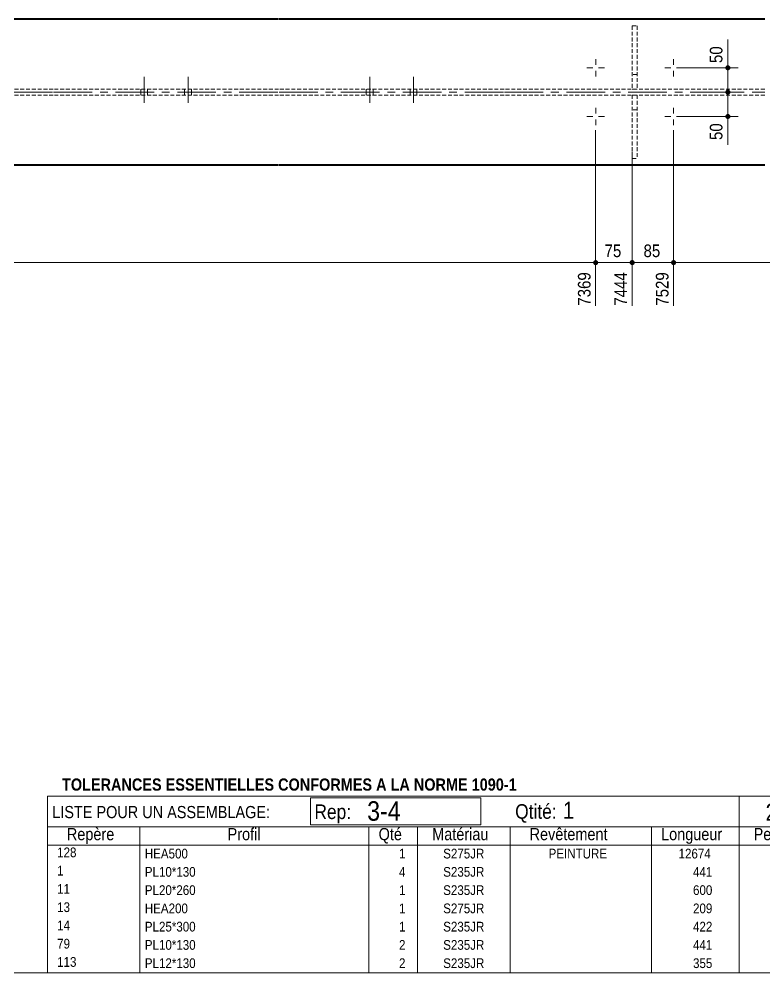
# Model space of a CAD drawing. Header units: millimetres. Extents: x 2 to 584, y 5 to 405.
# Drawn here: x 203.2 to 356.3, y 5 to 200.8 of the extents above; entities that cross this region are included whole.
import ezdxf

# ---------------------------------------------------------------- set-up
doc = ezdxf.new("R2010")
doc.units = ezdxf.units.MM
for name, pattern in [('AXES', [12.7, 7.9375, -1.5875, 1.5875, -1.5875]), ('CACHE2', [1.190625, 0.79375, -0.396875]), ('INTERROMPUX2', [9.525, 6.35, -3.175])]:
    doc.linetypes.add(name, pattern=pattern)
for name, color, linetype, lineweight in [('Autre type objet', 1, 'Continuous', 0), ('Axe', 1, 'Continuous', 0), ('Boulon', 7, 'Continuous', 0), ('Cache', 7, 'Continuous', 0), ('Cotation', 7, 'Continuous', 0), ('Feuille dessin', 5, 'Continuous', 0), ('Piece', 2, 'Continuous', 0)]:
    doc.layers.add(name, color=color, linetype=linetype, lineweight=lineweight)
doc.styles.add('ARIAL', font='ARIAL.TTF')
doc.styles.add('ARIAL_BOLD', font='ARIALBD.TTF')
doc.styles.add('ARIAL_NARROW', font='ARIAL.TTF')

# ---------------------------------------------------------------- blocks, each defined once
blk = doc.blocks.new('*A39')
at = {"layer": 'Boulon', "linetype": 'INTERROMPUX2', "lineweight": 0}
for p, q in [((237.873432, 183.674391), (237.873432, 188.974391)), ((237.873432, 183.674391), (237.873432, 188.974391)), ((237.173432, 185.249391), (237.173432, 186.449391)), ((237.173432, 185.249391), (237.173432, 186.449391)), ((238.573432, 185.249391), (238.573432, 186.449391)), ((238.573432, 185.249391), (238.573432, 186.449391))]:
    blk.add_line(p, q, dxfattribs=at)
blk = doc.blocks.new('*A40')
at = {"layer": 'Boulon', "linetype": 'INTERROMPUX2', "lineweight": 0}
for p, q in [((228.873432, 183.674391), (228.873432, 188.974391)), ((228.873432, 183.674391), (228.873432, 188.974391)), ((228.173432, 185.249391), (228.173432, 186.449391)), ((228.173432, 185.249391), (228.173432, 186.449391)), ((229.573432, 185.249391), (229.573432, 186.449391)), ((229.573432, 185.249391), (229.573432, 186.449391))]:
    blk.add_line(p, q, dxfattribs=at)
blk = doc.blocks.new('*A41')
at = {"layer": 'Boulon', "linetype": 'INTERROMPUX2', "lineweight": 0}
for p, q in [((284.167363, 183.674391), (284.167363, 188.974391)), ((284.167363, 183.674391), (284.167363, 188.974391)), ((283.467363, 185.249391), (283.467363, 186.449391)), ((283.467363, 185.249391), (283.467363, 186.449391)), ((284.867363, 185.249391), (284.867363, 186.449391)), ((284.867363, 185.249391), (284.867363, 186.449391))]:
    blk.add_line(p, q, dxfattribs=at)
blk = doc.blocks.new('*A42')
at = {"layer": 'Boulon', "linetype": 'INTERROMPUX2', "lineweight": 0}
for p, q in [((275.167363, 183.674391), (275.167363, 188.974391)), ((275.167363, 183.674391), (275.167363, 188.974391)), ((274.467363, 185.249391), (274.467363, 186.449391)), ((274.467363, 185.249391), (274.467363, 186.449391)), ((275.867363, 185.249391), (275.867363, 186.449391)), ((275.867363, 185.249391), (275.867363, 186.449391))]:
    blk.add_line(p, q, dxfattribs=at)
blk = doc.blocks.new('*A43')
at = {"layer": 'Boulon', "linetype": 'Continuous', "lineweight": 0}
for p, q in [((321.564328, 192.649391), (321.564328, 191.450591)), ((337.564328, 192.649391), (337.564328, 191.450591)), ((319.764328, 190.849391), (320.963128, 190.849391)), ((321.564328, 189.049391), (321.564328, 190.248191)), ((323.364328, 190.849391), (322.165528, 190.849391)), ((335.764328, 190.849391), (336.963128, 190.849391)), ((337.564328, 189.049391), (337.564328, 190.248191)), ((339.364328, 190.849391), (338.165528, 190.849391)), ((321.564328, 182.649391), (321.564328, 181.450591)), ((337.564328, 182.649391), (337.564328, 181.450591)), ((319.764328, 180.849391), (320.963128, 180.849391)), ((321.564328, 179.049391), (321.564328, 180.248191)), ((323.364328, 180.849391), (322.165528, 180.849391)), ((335.764328, 180.849391), (336.963128, 180.849391)), ((337.564328, 179.049391), (337.564328, 180.248191)), ((339.364328, 180.849391), (338.165528, 180.849391))]:
    blk.add_line(p, q, dxfattribs=at)
blk = doc.blocks.new('*A48')
at = {"layer": 'Axe', "color": 1, "linetype": 'AXES', "lineweight": 15}
for p, q in [((163.982535, 185.849391), (210.176466, 185.849391)), ((210.276466, 185.849391), (256.470397, 185.849391)), ((256.570397, 185.849391), (302.764328, 185.849391)), ((302.864328, 185.849391), (356.264328, 185.849391))]:
    blk.add_line(p, q, dxfattribs=at)
at = {"layer": 'Cache', "color": 7, "linetype": 'CACHE2', "lineweight": 20}
for p, q in [((210.176466, 186.449391), (163.982535, 186.449391)), ((256.470397, 186.449391), (210.276466, 186.449391)), ((302.764328, 186.449391), (256.570397, 186.449391)), ((356.264328, 186.449391), (302.864328, 186.449391)), ((210.176466, 185.249391), (163.982535, 185.249391)), ((256.470397, 185.249391), (210.276466, 185.249391)), ((302.764328, 185.249391), (256.570397, 185.249391)), ((356.264328, 185.249391), (302.864328, 185.249391))]:
    blk.add_line(p, q, dxfattribs=at)
at = {"layer": 'Piece', "color": 2, "linetype": 'Continuous', "lineweight": 40}
for p, q in [((210.176466, 200.849391), (163.982535, 200.849391)), ((256.470397, 200.849391), (210.276466, 200.849391)), ((302.764328, 200.849391), (256.570397, 200.849391)), ((356.264328, 200.849391), (302.864328, 200.849391)), ((210.176466, 170.849391), (163.982535, 170.849391)), ((256.470397, 170.849391), (210.276466, 170.849391)), ((302.764328, 170.849391), (256.570397, 170.849391)), ((356.264328, 170.849391), (302.864328, 170.849391))]:
    blk.add_line(p, q, dxfattribs=at)
blk = doc.blocks.new('*A49')
at = {"layer": 'Cache', "color": 7, "linetype": 'CACHE2', "lineweight": 20}
for p, q in [((329.064328, 199.44939), (329.064328, 186.459391)), ((329.064328, 199.44939), (330.064328, 199.44939)), ((330.064328, 199.44939), (330.064328, 186.459391)), ((330.064328, 189.459391), (329.064328, 189.459391)), ((329.064328, 186.459391), (330.064328, 186.459391))]:
    blk.add_line(p, q, dxfattribs=at)
blk = doc.blocks.new('*A50')
at = {"layer": 'Cache', "color": 7, "linetype": 'CACHE2', "lineweight": 20}
for p, q in [((329.064328, 185.23939), (329.064328, 172.249391)), ((329.064328, 185.23939), (330.064328, 185.23939)), ((330.064328, 185.23939), (330.064328, 172.249391)), ((330.064328, 182.23939), (329.064328, 182.23939)), ((329.064328, 172.249391), (330.064328, 172.249391))]:
    blk.add_line(p, q, dxfattribs=at)
blk = doc.blocks.new('*A63')
at = {"layer": 'Feuille dessin', "linetype": 'Continuous', "lineweight": 0}
blk.add_line((5, 5), (579, 5), dxfattribs=at)
blk = doc.blocks.new('*A66')
at = {"layer": 'Autre type objet', "linetype": 'Continuous', "lineweight": 0}
for p, q in [((209, 41.276986), (394, 41.276986)), ((209.000031, 41.276887), (209, 31.25)), ((351.006307, 41.276553), (351, 31.25)), ((371.000069, 41.275594), (371, 31.25)), ((393.999994, 41.276914), (394, 31.25)), ((263, 40.942397), (298, 40.942397)), ((263, 35.374117), (263, 40.942397)), ((298, 40.942397), (298, 35.374117)), ((298, 35.374117), (263, 35.374117)), ((209, 35), (394, 35)), ((228, 35), (228, 31.25)), ((275, 35), (275, 31.25)), ((285, 35), (285, 31.25)), ((304, 35), (304, 31.25)), ((333, 35), (333, 31.25)), ((209, 31.25), (394, 31.25)), ((209, 31.25), (209, 27.5)), ((228, 31.25), (228, 27.5)), ((275, 31.25), (275, 27.5)), ((285, 31.25), (285, 27.5)), ((304, 31.25), (304, 27.5)), ((333, 31.25), (333, 27.5)), ((351, 31.25), (351, 27.5)), ((371, 31.25), (371, 27.5)), ((394, 31.25), (394, 27.5)), ((209, 27.5), (209, 23.75)), ((228, 27.5), (228, 23.75)), ((275, 27.5), (275, 23.75)), ((285, 27.5), (285, 23.75)), ((304, 27.5), (304, 23.75)), ((333, 27.5), (333, 23.75)), ((351, 27.5), (351, 23.75)), ((371, 27.5), (371, 23.75)), ((394, 27.5), (394, 23.75)), ((209, 23.75), (209, 20)), ((228, 23.75), (228, 20)), ((275, 23.75), (275, 20)), ((285, 23.75), (285, 20)), ((304, 23.75), (304, 20)), ((333, 23.75), (333, 20)), ((351, 23.75), (351, 20)), ((371, 23.75), (371, 20)), ((394, 23.75), (394, 20)), ((209, 20), (209, 16.25)), ((228, 20), (228, 16.25)), ((275, 20), (275, 16.25)), ((285, 20), (285, 16.25)), ((304, 20), (304, 16.25)), ((333, 20), (333, 16.25)), ((351, 20), (351, 16.25)), ((371, 20), (371, 16.25)), ((394, 20), (394, 16.25)), ((209, 16.25), (209, 12.5)), ((228, 16.25), (228, 12.5)), ((275, 16.25), (275, 12.5)), ((285, 16.25), (285, 12.5)), ((304, 16.25), (304, 12.5)), ((333, 16.25), (333, 12.5)), ((351, 16.25), (351, 12.5)), ((371, 16.25), (371, 12.5)), ((394, 16.25), (394, 12.5)), ((209, 12.5), (209, 8.75)), ((228, 12.5), (228, 8.75)), ((275, 12.5), (275, 8.75)), ((285, 12.5), (285, 8.75)), ((304, 12.5), (304, 8.75)), ((333, 12.5), (333, 8.75)), ((351, 12.5), (351, 8.75)), ((371, 12.5), (371, 8.75)), ((394, 12.5), (394, 8.75)), ((209, 8.75), (209, 5)), ((228, 8.75), (228, 5)), ((275, 8.75), (275, 5)), ((285, 8.75), (285, 5)), ((304, 8.75), (304, 5)), ((333, 8.75), (333, 5)), ((351, 8.75), (351, 5)), ((371, 8.75), (371, 5)), ((394, 8.75), (394, 5))]:
    blk.add_line(p, q, dxfattribs=at)
at = {"layer": 'Autre type objet', "width": 0.85}
for s, height, style, p in [('TOLERANCES ESSENTIELLES CONFORMES A LA NORME 1090-1', 2.5, 'ARIAL_BOLD', (212, 42.427143)), ('LISTE POUR UN ASSEMBLAGE:', 2.5, 'ARIAL', (210, 36.778635)), ('Rep:', 3, 'ARIAL_NARROW', (263.824804, 36.591901)), ('3-4', 4, 'ARIAL', (274.65625, 36.25)), ('Qtité:', 3, 'ARIAL', (305.03794, 36.649058)), ('1', 3.5, 'ARIAL', (314.83694, 36.649058)), ('28.6', 3.5, 'ARIAL', (356.460938, 36.25)), ('2057.8', 3.5, 'ARIAL', (376.032227, 36.25)), ('Repère', 2.5, 'ARIAL', (213, 32.25)), ('Profil', 2.5, 'ARIAL', (246, 32.25)), ('Qté', 2.5, 'ARIAL', (277, 32.25)), ('Matériau', 2.5, 'ARIAL', (288, 32.25)), ('Revêtement', 2.5, 'ARIAL', (308, 32.25)), ('Longueur', 2.5, 'ARIAL', (335, 32.25)), ('Peinture', 2.5, 'ARIAL', (354, 32.25)), ('Poids', 2.5, 'ARIAL', (378, 32.25)), ('128', 2, 'ARIAL', (211, 28.75)), ('HEA500', 2, 'ARIAL', (229, 28.5)), ('1', 2, 'ARIAL', (281.186523, 28.5)), ('S275JR', 2, 'ARIAL', (290.259277, 28.5)), ('PEINTURE', 2, 'ARIAL', (311.896973, 28.5)), ('12674', 2, 'ARIAL', (338.586914, 28.5)), ('26.7', 2, 'ARIAL', (359.8125, 28.5)), ('1965.0', 2, 'ARIAL', (379.179688, 28.75)), ('1', 2, 'ARIAL', (211, 25)), ('PL10*130', 2, 'ARIAL', (229, 24.75)), ('4', 2, 'ARIAL', (281.186523, 24.75)), ('S235JR', 2, 'ARIAL', (290.259277, 24.75)), ('441', 2, 'ARIAL', (341.553711, 24.75)), ('0.1', 2, 'ARIAL', (361.295898, 24.75)), ('4.4', 2, 'ARIAL', (383.629883, 25)), ('11', 2, 'ARIAL', (211, 21.25)), ('PL20*260', 2, 'ARIAL', (229, 21)), ('1', 2, 'ARIAL', (281.186523, 21)), ('S235JR', 2, 'ARIAL', (290.259277, 21)), ('600', 2, 'ARIAL', (341.553711, 21)), ('0.3', 2, 'ARIAL', (361.295898, 21)), ('24.5', 2, 'ARIAL', (382.146484, 21.25)), ('13', 2, 'ARIAL', (211, 17.5)), ('HEA200', 2, 'ARIAL', (229, 17.25)), ('1', 2, 'ARIAL', (281.186523, 17.25)), ('S275JR', 2, 'ARIAL', (290.259277, 17.25)), ('209', 2, 'ARIAL', (341.553711, 17.25)), ('0.2', 2, 'ARIAL', (361.295898, 17.25)), ('8.8', 2, 'ARIAL', (383.629883, 17.5)), ('14', 2, 'ARIAL', (211, 13.75)), ('24.3', 2, 'ARIAL', (382.146484, 13.75)), ('PL25*300', 2, 'ARIAL', (229, 13.5)), ('1', 2, 'ARIAL', (281.186523, 13.5)), ('S235JR', 2, 'ARIAL', (290.259277, 13.5)), ('422', 2, 'ARIAL', (341.553711, 13.5)), ('0.3', 2, 'ARIAL', (361.295898, 13.5)), ('79', 2, 'ARIAL', (211, 10)), ('PL10*130', 2, 'ARIAL', (229, 9.75)), ('2', 2, 'ARIAL', (281.186523, 9.75)), ('S235JR', 2, 'ARIAL', (290.259277, 9.75)), ('0.1', 2, 'ARIAL', (361.295898, 9.75)), ('4.5', 2, 'ARIAL', (383.629883, 10)), ('441', 2, 'ARIAL', (341.553711, 9.75)), ('113', 2, 'ARIAL', (211, 6.25)), ('PL12*130', 2, 'ARIAL', (229, 6)), ('2', 2, 'ARIAL', (281.186523, 6)), ('S235JR', 2, 'ARIAL', (290.259277, 6)), ('355', 2, 'ARIAL', (341.553711, 6)), ('0.1', 2, 'ARIAL', (361.295898, 6)), ('4.3', 2, 'ARIAL', (383.629883, 6.25))]:
    blk.add_text(s, height=height, dxfattribs=dict(at, style=style)).set_placement(p)
blk = doc.blocks.new('*A114')
at = {"layer": 'Cotation'}
for points in [[(348.69, 185.33), (348.66, 185.33), (348.64, 185.34), (348.61, 185.34), (348.59, 185.34), (348.56, 185.35), (348.54, 185.36), (348.51, 185.37), (348.49, 185.38), (348.47, 185.39), (348.45, 185.4), (348.42, 185.42), (348.4, 185.43), (348.38, 185.45), (348.36, 185.46), (348.34, 185.48), (348.33, 185.5), (348.31, 185.52), (348.29, 185.54), (348.28, 185.56), (348.27, 185.58), (348.25, 185.6), (348.24, 185.63), (348.23, 185.65), (348.22, 185.67), (348.21, 185.7), (348.21, 185.72), (348.2, 185.75), (348.2, 185.77), (348.19, 185.8), (348.19, 185.82), (348.19, 185.85), (348.19, 185.87), (348.19, 185.9), (348.2, 185.93), (348.2, 185.95), (348.21, 185.98), (348.21, 186), (348.22, 186.02), (348.23, 186.05), (348.24, 186.07), (348.25, 186.09), (348.27, 186.12), (348.28, 186.14), (348.29, 186.16), (348.31, 186.18), (348.33, 186.2), (348.34, 186.22), (348.36, 186.23), (348.38, 186.25), (348.4, 186.27), (348.42, 186.28), (348.45, 186.3), (348.47, 186.31), (348.49, 186.32), (348.51, 186.33), (348.54, 186.34), (348.56, 186.35), (348.59, 186.35), (348.61, 186.36), (348.64, 186.36), (348.66, 186.37), (348.69, 186.37), (348.71, 186.37), (348.74, 186.37), (348.76, 186.37), (348.79, 186.36), (348.81, 186.36), (348.84, 186.35), (348.86, 186.35), (348.89, 186.34), (348.91, 186.33), (348.93, 186.32), (348.96, 186.31), (348.98, 186.3), (349, 186.28), (349.02, 186.27), (349.04, 186.25), (349.06, 186.23), (349.08, 186.22), (349.1, 186.2), (349.11, 186.18), (349.13, 186.16), (349.14, 186.14), (349.16, 186.12), (349.17, 186.09), (349.18, 186.07), (349.19, 186.05), (349.2, 186.02), (349.21, 186), (349.22, 185.98), (349.22, 185.95), (349.23, 185.93), (349.23, 185.9), (349.23, 185.87), (349.23, 185.85), (349.23, 185.82), (349.23, 185.8), (349.23, 185.77), (349.22, 185.75), (349.22, 185.72), (349.21, 185.7), (349.2, 185.67), (349.19, 185.65), (349.18, 185.63), (349.17, 185.6), (349.16, 185.58), (349.14, 185.56), (349.13, 185.54), (349.11, 185.52), (349.1, 185.5), (349.08, 185.48), (349.06, 185.46), (349.04, 185.45), (349.02, 185.43), (349, 185.42), (348.98, 185.4), (348.96, 185.39), (348.93, 185.38), (348.91, 185.37), (348.89, 185.36), (348.86, 185.35), (348.84, 185.34), (348.81, 185.34), (348.79, 185.34), (348.76, 185.33), (348.74, 185.33), (348.71, 185.33)], [(348.69, 180.33), (348.66, 180.33), (348.64, 180.34), (348.61, 180.34), (348.59, 180.34), (348.56, 180.35), (348.54, 180.36), (348.51, 180.37), (348.49, 180.38), (348.47, 180.39), (348.45, 180.4), (348.42, 180.42), (348.4, 180.43), (348.38, 180.45), (348.36, 180.46), (348.34, 180.48), (348.33, 180.5), (348.31, 180.52), (348.29, 180.54), (348.28, 180.56), (348.27, 180.58), (348.25, 180.6), (348.24, 180.63), (348.23, 180.65), (348.22, 180.67), (348.21, 180.7), (348.21, 180.72), (348.2, 180.75), (348.2, 180.77), (348.19, 180.8), (348.19, 180.82), (348.19, 180.85), (348.19, 180.87), (348.19, 180.9), (348.2, 180.93), (348.2, 180.95), (348.21, 180.98), (348.21, 181), (348.22, 181.02), (348.23, 181.05), (348.24, 181.07), (348.25, 181.09), (348.27, 181.12), (348.28, 181.14), (348.29, 181.16), (348.31, 181.18), (348.33, 181.2), (348.34, 181.22), (348.36, 181.23), (348.38, 181.25), (348.4, 181.27), (348.42, 181.28), (348.45, 181.3), (348.47, 181.31), (348.49, 181.32), (348.51, 181.33), (348.54, 181.34), (348.56, 181.35), (348.59, 181.35), (348.61, 181.36), (348.64, 181.36), (348.66, 181.37), (348.69, 181.37), (348.71, 181.37), (348.74, 181.37), (348.76, 181.37), (348.79, 181.36), (348.81, 181.36), (348.84, 181.35), (348.86, 181.35), (348.89, 181.34), (348.91, 181.33), (348.93, 181.32), (348.96, 181.31), (348.98, 181.3), (349, 181.28), (349.02, 181.27), (349.04, 181.25), (349.06, 181.23), (349.08, 181.22), (349.1, 181.2), (349.11, 181.18), (349.13, 181.16), (349.14, 181.14), (349.16, 181.12), (349.17, 181.09), (349.18, 181.07), (349.19, 181.05), (349.2, 181.02), (349.21, 181), (349.22, 180.98), (349.22, 180.95), (349.23, 180.93), (349.23, 180.9), (349.23, 180.87), (349.23, 180.85), (349.23, 180.82), (349.23, 180.8), (349.23, 180.77), (349.22, 180.75), (349.22, 180.72), (349.21, 180.7), (349.2, 180.67), (349.19, 180.65), (349.18, 180.63), (349.17, 180.6), (349.16, 180.58), (349.14, 180.56), (349.13, 180.54), (349.11, 180.52), (349.1, 180.5), (349.08, 180.48), (349.06, 180.46), (349.04, 180.45), (349.02, 180.43), (349, 180.42), (348.98, 180.4), (348.96, 180.39), (348.93, 180.38), (348.91, 180.37), (348.89, 180.36), (348.86, 180.35), (348.84, 180.34), (348.81, 180.34), (348.79, 180.34), (348.76, 180.33), (348.74, 180.33), (348.71, 180.33)]]:
    blk.add_hatch(color=256, dxfattribs=at).paths.add_polyline_path(points, flags=17)
at = {"layer": 'Cotation', "linetype": 'Continuous', "lineweight": 0}
for p, q in [((348.71, 186.89), (348.71, 184.81)), ((348.71, 185.85), (348.71, 186.89)), ((341.1, 185.85), (350.79, 185.85)), ((347.67, 185.85), (349.75, 185.85)), ((348.71, 180.85), (348.71, 185.85)), ((338.56, 180.85), (350.79, 180.85)), ((347.67, 180.85), (349.75, 180.85)), ((348.71, 181.89), (348.71, 179.81)), ((348.71, 180.85), (348.71, 175.04)), ((348.71, 180.85), (348.71, 175.04))]:
    blk.add_line(p, q, dxfattribs=at)
at = {"layer": 'Cotation'}
for p in [(348.71, 185.85), (348.71, 180.85)]:
    blk.add_point(p, dxfattribs=at)
at = {"layer": 'Cotation', "style": 'ARIAL', "width": 0.85}
blk.add_text('50', height=2.6, rotation=90.0002, dxfattribs=at).set_placement((347.59, 176.02))
blk = doc.blocks.new('*A115')
at = {"layer": 'Cotation'}
for points in [[(348.69, 190.33), (348.66, 190.33), (348.64, 190.34), (348.61, 190.34), (348.59, 190.34), (348.56, 190.35), (348.54, 190.36), (348.51, 190.37), (348.49, 190.38), (348.47, 190.39), (348.45, 190.4), (348.42, 190.42), (348.4, 190.43), (348.38, 190.45), (348.36, 190.46), (348.34, 190.48), (348.33, 190.5), (348.31, 190.52), (348.29, 190.54), (348.28, 190.56), (348.27, 190.58), (348.25, 190.6), (348.24, 190.63), (348.23, 190.65), (348.22, 190.67), (348.21, 190.7), (348.21, 190.72), (348.2, 190.75), (348.2, 190.77), (348.19, 190.8), (348.19, 190.82), (348.19, 190.85), (348.19, 190.87), (348.19, 190.9), (348.2, 190.93), (348.2, 190.95), (348.21, 190.98), (348.21, 191), (348.22, 191.02), (348.23, 191.05), (348.24, 191.07), (348.25, 191.09), (348.27, 191.12), (348.28, 191.14), (348.29, 191.16), (348.31, 191.18), (348.33, 191.2), (348.34, 191.22), (348.36, 191.23), (348.38, 191.25), (348.4, 191.27), (348.42, 191.28), (348.45, 191.3), (348.47, 191.31), (348.49, 191.32), (348.51, 191.33), (348.54, 191.34), (348.56, 191.35), (348.59, 191.35), (348.61, 191.36), (348.64, 191.36), (348.66, 191.37), (348.69, 191.37), (348.71, 191.37), (348.74, 191.37), (348.76, 191.37), (348.79, 191.36), (348.81, 191.36), (348.84, 191.35), (348.86, 191.35), (348.89, 191.34), (348.91, 191.33), (348.93, 191.32), (348.96, 191.31), (348.98, 191.3), (349, 191.28), (349.02, 191.27), (349.04, 191.25), (349.06, 191.23), (349.08, 191.22), (349.1, 191.2), (349.11, 191.18), (349.13, 191.16), (349.14, 191.14), (349.16, 191.12), (349.17, 191.09), (349.18, 191.07), (349.19, 191.05), (349.2, 191.02), (349.21, 191), (349.22, 190.98), (349.22, 190.95), (349.23, 190.93), (349.23, 190.9), (349.23, 190.87), (349.23, 190.85), (349.23, 190.82), (349.23, 190.8), (349.23, 190.77), (349.22, 190.75), (349.22, 190.72), (349.21, 190.7), (349.2, 190.67), (349.19, 190.65), (349.18, 190.63), (349.17, 190.6), (349.16, 190.58), (349.14, 190.56), (349.13, 190.54), (349.11, 190.52), (349.1, 190.5), (349.08, 190.48), (349.06, 190.46), (349.04, 190.45), (349.02, 190.43), (349, 190.42), (348.98, 190.4), (348.96, 190.39), (348.93, 190.38), (348.91, 190.37), (348.89, 190.36), (348.86, 190.35), (348.84, 190.34), (348.81, 190.34), (348.79, 190.34), (348.76, 190.33), (348.74, 190.33), (348.71, 190.33)], [(348.69, 185.33), (348.66, 185.33), (348.64, 185.34), (348.61, 185.34), (348.59, 185.34), (348.56, 185.35), (348.54, 185.36), (348.51, 185.37), (348.49, 185.38), (348.47, 185.39), (348.45, 185.4), (348.42, 185.42), (348.4, 185.43), (348.38, 185.45), (348.36, 185.46), (348.34, 185.48), (348.33, 185.5), (348.31, 185.52), (348.29, 185.54), (348.28, 185.56), (348.27, 185.58), (348.25, 185.6), (348.24, 185.63), (348.23, 185.65), (348.22, 185.67), (348.21, 185.7), (348.21, 185.72), (348.2, 185.75), (348.2, 185.77), (348.19, 185.8), (348.19, 185.82), (348.19, 185.85), (348.19, 185.87), (348.19, 185.9), (348.2, 185.93), (348.2, 185.95), (348.21, 185.98), (348.21, 186), (348.22, 186.02), (348.23, 186.05), (348.24, 186.07), (348.25, 186.09), (348.27, 186.12), (348.28, 186.14), (348.29, 186.16), (348.31, 186.18), (348.33, 186.2), (348.34, 186.22), (348.36, 186.23), (348.38, 186.25), (348.4, 186.27), (348.42, 186.28), (348.45, 186.3), (348.47, 186.31), (348.49, 186.32), (348.51, 186.33), (348.54, 186.34), (348.56, 186.35), (348.59, 186.35), (348.61, 186.36), (348.64, 186.36), (348.66, 186.37), (348.69, 186.37), (348.71, 186.37), (348.74, 186.37), (348.76, 186.37), (348.79, 186.36), (348.81, 186.36), (348.84, 186.35), (348.86, 186.35), (348.89, 186.34), (348.91, 186.33), (348.93, 186.32), (348.96, 186.31), (348.98, 186.3), (349, 186.28), (349.02, 186.27), (349.04, 186.25), (349.06, 186.23), (349.08, 186.22), (349.1, 186.2), (349.11, 186.18), (349.13, 186.16), (349.14, 186.14), (349.16, 186.12), (349.17, 186.09), (349.18, 186.07), (349.19, 186.05), (349.2, 186.02), (349.21, 186), (349.22, 185.98), (349.22, 185.95), (349.23, 185.93), (349.23, 185.9), (349.23, 185.87), (349.23, 185.85), (349.23, 185.82), (349.23, 185.8), (349.23, 185.77), (349.22, 185.75), (349.22, 185.72), (349.21, 185.7), (349.2, 185.67), (349.19, 185.65), (349.18, 185.63), (349.17, 185.6), (349.16, 185.58), (349.14, 185.56), (349.13, 185.54), (349.11, 185.52), (349.1, 185.5), (349.08, 185.48), (349.06, 185.46), (349.04, 185.45), (349.02, 185.43), (349, 185.42), (348.98, 185.4), (348.96, 185.39), (348.93, 185.38), (348.91, 185.37), (348.89, 185.36), (348.86, 185.35), (348.84, 185.34), (348.81, 185.34), (348.79, 185.34), (348.76, 185.33), (348.74, 185.33), (348.71, 185.33)]]:
    blk.add_hatch(color=256, dxfattribs=at).paths.add_polyline_path(points, flags=17)
at = {"layer": 'Cotation', "linetype": 'Continuous', "lineweight": 0}
for p, q in [((348.71, 190.85), (348.71, 196.66)), ((348.71, 190.85), (348.71, 196.66)), ((338.56, 190.85), (350.79, 190.85)), ((347.67, 190.85), (349.75, 190.85)), ((348.71, 191.89), (348.71, 189.81)), ((348.71, 185.85), (348.71, 190.85)), ((348.71, 186.89), (348.71, 184.81)), ((341.1, 185.85), (350.79, 185.85)), ((347.67, 185.85), (349.75, 185.85)), ((348.71, 185.85), (348.71, 184.81))]:
    blk.add_line(p, q, dxfattribs=at)
at = {"layer": 'Cotation'}
for p in [(348.71, 190.85), (348.71, 185.85)]:
    blk.add_point(p, dxfattribs=at)
at = {"layer": 'Cotation', "style": 'ARIAL', "width": 0.85}
blk.add_text('50', height=2.6, rotation=90.0002, dxfattribs=at).set_placement((347.59, 191.82))
blk = doc.blocks.new('*A118')
at = {"layer": 'Cotation'}
for points in [[(63.69, 150.33), (63.66, 150.33), (63.64, 150.34), (63.61, 150.34), (63.59, 150.34), (63.56, 150.35), (63.54, 150.36), (63.51, 150.37), (63.49, 150.38), (63.47, 150.39), (63.45, 150.4), (63.42, 150.42), (63.4, 150.43), (63.38, 150.45), (63.36, 150.46), (63.34, 150.48), (63.33, 150.5), (63.31, 150.52), (63.29, 150.54), (63.28, 150.56), (63.27, 150.58), (63.25, 150.6), (63.24, 150.63), (63.23, 150.65), (63.22, 150.67), (63.21, 150.7), (63.21, 150.72), (63.2, 150.75), (63.2, 150.77), (63.19, 150.8), (63.19, 150.82), (63.19, 150.85), (63.19, 150.87), (63.19, 150.9), (63.2, 150.93), (63.2, 150.95), (63.21, 150.98), (63.21, 151), (63.22, 151.02), (63.23, 151.05), (63.24, 151.07), (63.25, 151.09), (63.27, 151.12), (63.28, 151.14), (63.29, 151.16), (63.31, 151.18), (63.33, 151.2), (63.34, 151.22), (63.36, 151.23), (63.38, 151.25), (63.4, 151.27), (63.42, 151.28), (63.45, 151.3), (63.47, 151.31), (63.49, 151.32), (63.51, 151.33), (63.54, 151.34), (63.56, 151.35), (63.59, 151.35), (63.61, 151.36), (63.64, 151.36), (63.66, 151.37), (63.69, 151.37), (63.71, 151.37), (63.74, 151.37), (63.76, 151.37), (63.79, 151.36), (63.81, 151.36), (63.84, 151.35), (63.86, 151.35), (63.89, 151.34), (63.91, 151.33), (63.93, 151.32), (63.96, 151.31), (63.98, 151.3), (64, 151.28), (64.02, 151.27), (64.04, 151.25), (64.06, 151.23), (64.08, 151.22), (64.1, 151.2), (64.11, 151.18), (64.13, 151.16), (64.14, 151.14), (64.16, 151.12), (64.17, 151.09), (64.18, 151.07), (64.19, 151.05), (64.2, 151.02), (64.21, 151), (64.22, 150.98), (64.22, 150.95), (64.23, 150.93), (64.23, 150.9), (64.23, 150.87), (64.23, 150.85), (64.23, 150.82), (64.23, 150.8), (64.23, 150.77), (64.22, 150.75), (64.22, 150.72), (64.21, 150.7), (64.2, 150.67), (64.19, 150.65), (64.18, 150.63), (64.17, 150.6), (64.16, 150.58), (64.14, 150.56), (64.13, 150.54), (64.11, 150.52), (64.1, 150.5), (64.08, 150.48), (64.06, 150.46), (64.04, 150.45), (64.02, 150.43), (64, 150.42), (63.98, 150.4), (63.96, 150.39), (63.93, 150.38), (63.91, 150.37), (63.89, 150.36), (63.86, 150.35), (63.84, 150.34), (63.81, 150.34), (63.79, 150.34), (63.76, 150.33), (63.74, 150.33), (63.71, 150.33)], [(321.54, 150.33), (321.51, 150.33), (321.49, 150.34), (321.46, 150.34), (321.44, 150.34), (321.41, 150.35), (321.39, 150.36), (321.37, 150.37), (321.34, 150.38), (321.32, 150.39), (321.3, 150.4), (321.28, 150.42), (321.25, 150.43), (321.23, 150.45), (321.22, 150.46), (321.2, 150.48), (321.18, 150.5), (321.16, 150.52), (321.15, 150.54), (321.13, 150.56), (321.12, 150.58), (321.11, 150.6), (321.09, 150.63), (321.08, 150.65), (321.07, 150.67), (321.07, 150.7), (321.06, 150.72), (321.05, 150.75), (321.05, 150.77), (321.05, 150.8), (321.04, 150.82), (321.04, 150.85), (321.04, 150.87), (321.05, 150.9), (321.05, 150.93), (321.05, 150.95), (321.06, 150.98), (321.07, 151), (321.07, 151.02), (321.08, 151.05), (321.09, 151.07), (321.11, 151.09), (321.12, 151.12), (321.13, 151.14), (321.15, 151.16), (321.16, 151.18), (321.18, 151.2), (321.2, 151.22), (321.22, 151.23), (321.23, 151.25), (321.25, 151.27), (321.28, 151.28), (321.3, 151.3), (321.32, 151.31), (321.34, 151.32), (321.37, 151.33), (321.39, 151.34), (321.41, 151.35), (321.44, 151.35), (321.46, 151.36), (321.49, 151.36), (321.51, 151.37), (321.54, 151.37), (321.56, 151.37), (321.59, 151.37), (321.62, 151.37), (321.64, 151.36), (321.67, 151.36), (321.69, 151.35), (321.72, 151.35), (321.74, 151.34), (321.76, 151.33), (321.79, 151.32), (321.81, 151.31), (321.83, 151.3), (321.85, 151.28), (321.87, 151.27), (321.89, 151.25), (321.91, 151.23), (321.93, 151.22), (321.95, 151.2), (321.97, 151.18), (321.98, 151.16), (322, 151.14), (322.01, 151.12), (322.02, 151.09), (322.03, 151.07), (322.04, 151.05), (322.05, 151.02), (322.06, 151), (322.07, 150.98), (322.07, 150.95), (322.08, 150.93), (322.08, 150.9), (322.08, 150.87), (322.08, 150.85), (322.08, 150.82), (322.08, 150.8), (322.08, 150.77), (322.07, 150.75), (322.07, 150.72), (322.06, 150.7), (322.05, 150.67), (322.04, 150.65), (322.03, 150.63), (322.02, 150.6), (322.01, 150.58), (322, 150.56), (321.98, 150.54), (321.97, 150.52), (321.95, 150.5), (321.93, 150.48), (321.91, 150.46), (321.89, 150.45), (321.87, 150.43), (321.85, 150.42), (321.83, 150.4), (321.81, 150.39), (321.79, 150.38), (321.76, 150.37), (321.74, 150.36), (321.72, 150.35), (321.69, 150.34), (321.67, 150.34), (321.64, 150.34), (321.62, 150.33), (321.59, 150.33), (321.56, 150.33)]]:
    blk.add_hatch(color=256, dxfattribs=at).paths.add_polyline_path(points, flags=17)
at = {"layer": 'Cotation', "linetype": 'Continuous', "lineweight": 0}
for p, q in [((321.56, 178.05), (321.56, 142)), ((63.71, 169.85), (63.71, 147.78)), ((64.75, 150.85), (62.67, 150.85)), ((63.71, 150.85), (62.67, 150.85)), ((63.71, 151.89), (63.71, 149.81)), ((63.71, 150.85), (321.56, 150.85)), ((322.6, 150.85), (320.52, 150.85)), ((321.56, 151.89), (321.56, 149.81)), ((321.56, 150.85), (322.6, 150.85))]:
    blk.add_line(p, q, dxfattribs=at)
at = {"layer": 'Cotation'}
for p in [(63.71, 150.85), (321.56, 150.85)]:
    blk.add_point(p, dxfattribs=at)
at = {"layer": 'Cotation', "style": 'ARIAL', "width": 0.85}
blk.add_text('7369', height=2.6, dxfattribs=at).set_placement((188.78, 151.97))
for s, p in [('0', (62.67, 147.78)), ('7369', (320.52, 142))]:
    blk.add_text(s, height=2.6, rotation=90.0002, dxfattribs=at).set_placement(p)
blk = doc.blocks.new('*A119')
at = {"layer": 'Cotation'}
for points in [[(321.54, 150.33), (321.51, 150.33), (321.49, 150.34), (321.46, 150.34), (321.44, 150.34), (321.41, 150.35), (321.39, 150.36), (321.37, 150.37), (321.34, 150.38), (321.32, 150.39), (321.3, 150.4), (321.28, 150.42), (321.25, 150.43), (321.23, 150.45), (321.22, 150.46), (321.2, 150.48), (321.18, 150.5), (321.16, 150.52), (321.15, 150.54), (321.13, 150.56), (321.12, 150.58), (321.11, 150.6), (321.09, 150.63), (321.08, 150.65), (321.07, 150.67), (321.07, 150.7), (321.06, 150.72), (321.05, 150.75), (321.05, 150.77), (321.05, 150.8), (321.04, 150.82), (321.04, 150.85), (321.04, 150.87), (321.05, 150.9), (321.05, 150.93), (321.05, 150.95), (321.06, 150.98), (321.07, 151), (321.07, 151.02), (321.08, 151.05), (321.09, 151.07), (321.11, 151.09), (321.12, 151.12), (321.13, 151.14), (321.15, 151.16), (321.16, 151.18), (321.18, 151.2), (321.2, 151.22), (321.22, 151.23), (321.23, 151.25), (321.25, 151.27), (321.28, 151.28), (321.3, 151.3), (321.32, 151.31), (321.34, 151.32), (321.37, 151.33), (321.39, 151.34), (321.41, 151.35), (321.44, 151.35), (321.46, 151.36), (321.49, 151.36), (321.51, 151.37), (321.54, 151.37), (321.56, 151.37), (321.59, 151.37), (321.62, 151.37), (321.64, 151.36), (321.67, 151.36), (321.69, 151.35), (321.72, 151.35), (321.74, 151.34), (321.76, 151.33), (321.79, 151.32), (321.81, 151.31), (321.83, 151.3), (321.85, 151.28), (321.87, 151.27), (321.89, 151.25), (321.91, 151.23), (321.93, 151.22), (321.95, 151.2), (321.97, 151.18), (321.98, 151.16), (322, 151.14), (322.01, 151.12), (322.02, 151.09), (322.03, 151.07), (322.04, 151.05), (322.05, 151.02), (322.06, 151), (322.07, 150.98), (322.07, 150.95), (322.08, 150.93), (322.08, 150.9), (322.08, 150.87), (322.08, 150.85), (322.08, 150.82), (322.08, 150.8), (322.08, 150.77), (322.07, 150.75), (322.07, 150.72), (322.06, 150.7), (322.05, 150.67), (322.04, 150.65), (322.03, 150.63), (322.02, 150.6), (322.01, 150.58), (322, 150.56), (321.98, 150.54), (321.97, 150.52), (321.95, 150.5), (321.93, 150.48), (321.91, 150.46), (321.89, 150.45), (321.87, 150.43), (321.85, 150.42), (321.83, 150.4), (321.81, 150.39), (321.79, 150.38), (321.76, 150.37), (321.74, 150.36), (321.72, 150.35), (321.69, 150.34), (321.67, 150.34), (321.64, 150.34), (321.62, 150.33), (321.59, 150.33), (321.56, 150.33)], [(329.04, 150.33), (329.01, 150.33), (328.99, 150.34), (328.96, 150.34), (328.94, 150.34), (328.91, 150.35), (328.89, 150.36), (328.87, 150.37), (328.84, 150.38), (328.82, 150.39), (328.8, 150.4), (328.78, 150.42), (328.75, 150.43), (328.73, 150.45), (328.72, 150.46), (328.7, 150.48), (328.68, 150.5), (328.66, 150.52), (328.65, 150.54), (328.63, 150.56), (328.62, 150.58), (328.61, 150.6), (328.59, 150.63), (328.58, 150.65), (328.57, 150.67), (328.57, 150.7), (328.56, 150.72), (328.55, 150.75), (328.55, 150.77), (328.55, 150.8), (328.54, 150.82), (328.54, 150.85), (328.54, 150.87), (328.55, 150.9), (328.55, 150.93), (328.55, 150.95), (328.56, 150.98), (328.57, 151), (328.57, 151.02), (328.58, 151.05), (328.59, 151.07), (328.61, 151.09), (328.62, 151.12), (328.63, 151.14), (328.65, 151.16), (328.66, 151.18), (328.68, 151.2), (328.7, 151.22), (328.72, 151.23), (328.73, 151.25), (328.75, 151.27), (328.78, 151.28), (328.8, 151.3), (328.82, 151.31), (328.84, 151.32), (328.87, 151.33), (328.89, 151.34), (328.91, 151.35), (328.94, 151.35), (328.96, 151.36), (328.99, 151.36), (329.01, 151.37), (329.04, 151.37), (329.06, 151.37), (329.09, 151.37), (329.12, 151.37), (329.14, 151.36), (329.17, 151.36), (329.19, 151.35), (329.22, 151.35), (329.24, 151.34), (329.26, 151.33), (329.29, 151.32), (329.31, 151.31), (329.33, 151.3), (329.35, 151.28), (329.37, 151.27), (329.39, 151.25), (329.41, 151.23), (329.43, 151.22), (329.45, 151.2), (329.47, 151.18), (329.48, 151.16), (329.5, 151.14), (329.51, 151.12), (329.52, 151.09), (329.53, 151.07), (329.54, 151.05), (329.55, 151.02), (329.56, 151), (329.57, 150.98), (329.57, 150.95), (329.58, 150.93), (329.58, 150.9), (329.58, 150.87), (329.58, 150.85), (329.58, 150.82), (329.58, 150.8), (329.58, 150.77), (329.57, 150.75), (329.57, 150.72), (329.56, 150.7), (329.55, 150.67), (329.54, 150.65), (329.53, 150.63), (329.52, 150.6), (329.51, 150.58), (329.5, 150.56), (329.48, 150.54), (329.47, 150.52), (329.45, 150.5), (329.43, 150.48), (329.41, 150.46), (329.39, 150.45), (329.37, 150.43), (329.35, 150.42), (329.33, 150.4), (329.31, 150.39), (329.29, 150.38), (329.26, 150.37), (329.24, 150.36), (329.22, 150.35), (329.19, 150.34), (329.17, 150.34), (329.14, 150.34), (329.12, 150.33), (329.09, 150.33), (329.06, 150.33)]]:
    blk.add_hatch(color=256, dxfattribs=at).paths.add_polyline_path(points, flags=17)
at = {"layer": 'Cotation', "linetype": 'Continuous', "lineweight": 0}
for p, q in [((321.56, 178.05), (321.56, 142)), ((329.06, 173.58), (329.06, 142)), ((322.6, 150.85), (320.52, 150.85)), ((321.56, 150.85), (320.52, 150.85)), ((321.56, 151.89), (321.56, 149.81)), ((321.56, 150.85), (329.06, 150.85)), ((330.1, 150.85), (328.02, 150.85)), ((329.06, 151.89), (329.06, 149.81)), ((329.06, 150.85), (330.1, 150.85))]:
    blk.add_line(p, q, dxfattribs=at)
at = {"layer": 'Cotation'}
for p in [(321.56, 150.85), (329.06, 150.85)]:
    blk.add_point(p, dxfattribs=at)
at = {"layer": 'Cotation', "style": 'ARIAL', "width": 0.85}
blk.add_text('75', height=2.6, dxfattribs=at).set_placement((323.39, 151.97))
blk.add_text('7444', height=2.6, rotation=90.0002, dxfattribs=at).set_placement((328.02, 142))
blk = doc.blocks.new('*A120')
at = {"layer": 'Cotation'}
for points in [[(329.04, 150.33), (329.01, 150.33), (328.99, 150.34), (328.96, 150.34), (328.94, 150.34), (328.91, 150.35), (328.89, 150.36), (328.87, 150.37), (328.84, 150.38), (328.82, 150.39), (328.8, 150.4), (328.78, 150.42), (328.75, 150.43), (328.73, 150.45), (328.72, 150.46), (328.7, 150.48), (328.68, 150.5), (328.66, 150.52), (328.65, 150.54), (328.63, 150.56), (328.62, 150.58), (328.61, 150.6), (328.59, 150.63), (328.58, 150.65), (328.57, 150.67), (328.57, 150.7), (328.56, 150.72), (328.55, 150.75), (328.55, 150.77), (328.55, 150.8), (328.54, 150.82), (328.54, 150.85), (328.54, 150.87), (328.55, 150.9), (328.55, 150.93), (328.55, 150.95), (328.56, 150.98), (328.57, 151), (328.57, 151.02), (328.58, 151.05), (328.59, 151.07), (328.61, 151.09), (328.62, 151.12), (328.63, 151.14), (328.65, 151.16), (328.66, 151.18), (328.68, 151.2), (328.7, 151.22), (328.72, 151.23), (328.73, 151.25), (328.75, 151.27), (328.78, 151.28), (328.8, 151.3), (328.82, 151.31), (328.84, 151.32), (328.87, 151.33), (328.89, 151.34), (328.91, 151.35), (328.94, 151.35), (328.96, 151.36), (328.99, 151.36), (329.01, 151.37), (329.04, 151.37), (329.06, 151.37), (329.09, 151.37), (329.12, 151.37), (329.14, 151.36), (329.17, 151.36), (329.19, 151.35), (329.22, 151.35), (329.24, 151.34), (329.26, 151.33), (329.29, 151.32), (329.31, 151.31), (329.33, 151.3), (329.35, 151.28), (329.37, 151.27), (329.39, 151.25), (329.41, 151.23), (329.43, 151.22), (329.45, 151.2), (329.47, 151.18), (329.48, 151.16), (329.5, 151.14), (329.51, 151.12), (329.52, 151.09), (329.53, 151.07), (329.54, 151.05), (329.55, 151.02), (329.56, 151), (329.57, 150.98), (329.57, 150.95), (329.58, 150.93), (329.58, 150.9), (329.58, 150.87), (329.58, 150.85), (329.58, 150.82), (329.58, 150.8), (329.58, 150.77), (329.57, 150.75), (329.57, 150.72), (329.56, 150.7), (329.55, 150.67), (329.54, 150.65), (329.53, 150.63), (329.52, 150.6), (329.51, 150.58), (329.5, 150.56), (329.48, 150.54), (329.47, 150.52), (329.45, 150.5), (329.43, 150.48), (329.41, 150.46), (329.39, 150.45), (329.37, 150.43), (329.35, 150.42), (329.33, 150.4), (329.31, 150.39), (329.29, 150.38), (329.26, 150.37), (329.24, 150.36), (329.22, 150.35), (329.19, 150.34), (329.17, 150.34), (329.14, 150.34), (329.12, 150.33), (329.09, 150.33), (329.06, 150.33)], [(337.54, 150.33), (337.51, 150.33), (337.49, 150.34), (337.46, 150.34), (337.44, 150.34), (337.41, 150.35), (337.39, 150.36), (337.37, 150.37), (337.34, 150.38), (337.32, 150.39), (337.3, 150.4), (337.28, 150.42), (337.25, 150.43), (337.23, 150.45), (337.22, 150.46), (337.2, 150.48), (337.18, 150.5), (337.16, 150.52), (337.15, 150.54), (337.13, 150.56), (337.12, 150.58), (337.11, 150.6), (337.09, 150.63), (337.08, 150.65), (337.07, 150.67), (337.07, 150.7), (337.06, 150.72), (337.05, 150.75), (337.05, 150.77), (337.05, 150.8), (337.04, 150.82), (337.04, 150.85), (337.04, 150.87), (337.05, 150.9), (337.05, 150.93), (337.05, 150.95), (337.06, 150.98), (337.07, 151), (337.07, 151.02), (337.08, 151.05), (337.09, 151.07), (337.11, 151.09), (337.12, 151.12), (337.13, 151.14), (337.15, 151.16), (337.16, 151.18), (337.18, 151.2), (337.2, 151.22), (337.22, 151.23), (337.23, 151.25), (337.25, 151.27), (337.28, 151.28), (337.3, 151.3), (337.32, 151.31), (337.34, 151.32), (337.37, 151.33), (337.39, 151.34), (337.41, 151.35), (337.44, 151.35), (337.46, 151.36), (337.49, 151.36), (337.51, 151.37), (337.54, 151.37), (337.56, 151.37), (337.59, 151.37), (337.62, 151.37), (337.64, 151.36), (337.67, 151.36), (337.69, 151.35), (337.72, 151.35), (337.74, 151.34), (337.76, 151.33), (337.79, 151.32), (337.81, 151.31), (337.83, 151.3), (337.85, 151.28), (337.87, 151.27), (337.89, 151.25), (337.91, 151.23), (337.93, 151.22), (337.95, 151.2), (337.97, 151.18), (337.98, 151.16), (338, 151.14), (338.01, 151.12), (338.02, 151.09), (338.03, 151.07), (338.04, 151.05), (338.05, 151.02), (338.06, 151), (338.07, 150.98), (338.07, 150.95), (338.08, 150.93), (338.08, 150.9), (338.08, 150.87), (338.08, 150.85), (338.08, 150.82), (338.08, 150.8), (338.08, 150.77), (338.07, 150.75), (338.07, 150.72), (338.06, 150.7), (338.05, 150.67), (338.04, 150.65), (338.03, 150.63), (338.02, 150.6), (338.01, 150.58), (338, 150.56), (337.98, 150.54), (337.97, 150.52), (337.95, 150.5), (337.93, 150.48), (337.91, 150.46), (337.89, 150.45), (337.87, 150.43), (337.85, 150.42), (337.83, 150.4), (337.81, 150.39), (337.79, 150.38), (337.76, 150.37), (337.74, 150.36), (337.72, 150.35), (337.69, 150.34), (337.67, 150.34), (337.64, 150.34), (337.62, 150.33), (337.59, 150.33), (337.56, 150.33)]]:
    blk.add_hatch(color=256, dxfattribs=at).paths.add_polyline_path(points, flags=17)
at = {"layer": 'Cotation', "linetype": 'Continuous', "lineweight": 0}
for p, q in [((337.56, 178.05), (337.56, 142)), ((329.06, 173.58), (329.06, 142)), ((330.1, 150.85), (328.02, 150.85)), ((329.06, 150.85), (328.02, 150.85)), ((329.06, 151.89), (329.06, 149.81)), ((329.06, 150.85), (337.56, 150.85)), ((338.6, 150.85), (336.52, 150.85)), ((337.56, 151.89), (337.56, 149.81)), ((337.56, 150.85), (338.6, 150.85))]:
    blk.add_line(p, q, dxfattribs=at)
at = {"layer": 'Cotation'}
for p in [(329.06, 150.85), (337.56, 150.85)]:
    blk.add_point(p, dxfattribs=at)
at = {"layer": 'Cotation', "style": 'ARIAL', "width": 0.85}
blk.add_text('85', height=2.6, dxfattribs=at).set_placement((331.39, 151.97))
blk.add_text('7529', height=2.6, rotation=90.0002, dxfattribs=at).set_placement((336.52, 142))
blk = doc.blocks.new('*A121')
at = {"layer": 'Cotation'}
for points in [[(337.54, 150.33), (337.51, 150.33), (337.49, 150.34), (337.46, 150.34), (337.44, 150.34), (337.41, 150.35), (337.39, 150.36), (337.37, 150.37), (337.34, 150.38), (337.32, 150.39), (337.3, 150.4), (337.28, 150.42), (337.25, 150.43), (337.23, 150.45), (337.22, 150.46), (337.2, 150.48), (337.18, 150.5), (337.16, 150.52), (337.15, 150.54), (337.13, 150.56), (337.12, 150.58), (337.11, 150.6), (337.09, 150.63), (337.08, 150.65), (337.07, 150.67), (337.07, 150.7), (337.06, 150.72), (337.05, 150.75), (337.05, 150.77), (337.05, 150.8), (337.04, 150.82), (337.04, 150.85), (337.04, 150.87), (337.05, 150.9), (337.05, 150.93), (337.05, 150.95), (337.06, 150.98), (337.07, 151), (337.07, 151.02), (337.08, 151.05), (337.09, 151.07), (337.11, 151.09), (337.12, 151.12), (337.13, 151.14), (337.15, 151.16), (337.16, 151.18), (337.18, 151.2), (337.2, 151.22), (337.22, 151.23), (337.23, 151.25), (337.25, 151.27), (337.28, 151.28), (337.3, 151.3), (337.32, 151.31), (337.34, 151.32), (337.37, 151.33), (337.39, 151.34), (337.41, 151.35), (337.44, 151.35), (337.46, 151.36), (337.49, 151.36), (337.51, 151.37), (337.54, 151.37), (337.56, 151.37), (337.59, 151.37), (337.62, 151.37), (337.64, 151.36), (337.67, 151.36), (337.69, 151.35), (337.72, 151.35), (337.74, 151.34), (337.76, 151.33), (337.79, 151.32), (337.81, 151.31), (337.83, 151.3), (337.85, 151.28), (337.87, 151.27), (337.89, 151.25), (337.91, 151.23), (337.93, 151.22), (337.95, 151.2), (337.97, 151.18), (337.98, 151.16), (338, 151.14), (338.01, 151.12), (338.02, 151.09), (338.03, 151.07), (338.04, 151.05), (338.05, 151.02), (338.06, 151), (338.07, 150.98), (338.07, 150.95), (338.08, 150.93), (338.08, 150.9), (338.08, 150.87), (338.08, 150.85), (338.08, 150.82), (338.08, 150.8), (338.08, 150.77), (338.07, 150.75), (338.07, 150.72), (338.06, 150.7), (338.05, 150.67), (338.04, 150.65), (338.03, 150.63), (338.02, 150.6), (338.01, 150.58), (338, 150.56), (337.98, 150.54), (337.97, 150.52), (337.95, 150.5), (337.93, 150.48), (337.91, 150.46), (337.89, 150.45), (337.87, 150.43), (337.85, 150.42), (337.83, 150.4), (337.81, 150.39), (337.79, 150.38), (337.76, 150.37), (337.74, 150.36), (337.72, 150.35), (337.69, 150.34), (337.67, 150.34), (337.64, 150.34), (337.62, 150.33), (337.59, 150.33), (337.56, 150.33)], [(502.43, 150.33), (502.4, 150.33), (502.38, 150.34), (502.35, 150.34), (502.33, 150.34), (502.3, 150.35), (502.28, 150.36), (502.25, 150.37), (502.23, 150.38), (502.21, 150.39), (502.18, 150.4), (502.16, 150.42), (502.14, 150.43), (502.12, 150.45), (502.1, 150.46), (502.08, 150.48), (502.07, 150.5), (502.05, 150.52), (502.03, 150.54), (502.02, 150.56), (502.01, 150.58), (501.99, 150.6), (501.98, 150.63), (501.97, 150.65), (501.96, 150.67), (501.95, 150.7), (501.95, 150.72), (501.94, 150.75), (501.94, 150.77), (501.93, 150.8), (501.93, 150.82), (501.93, 150.85), (501.93, 150.87), (501.93, 150.9), (501.94, 150.93), (501.94, 150.95), (501.95, 150.98), (501.95, 151), (501.96, 151.02), (501.97, 151.05), (501.98, 151.07), (501.99, 151.09), (502.01, 151.12), (502.02, 151.14), (502.03, 151.16), (502.05, 151.18), (502.07, 151.2), (502.08, 151.22), (502.1, 151.23), (502.12, 151.25), (502.14, 151.27), (502.16, 151.28), (502.18, 151.3), (502.21, 151.31), (502.23, 151.32), (502.25, 151.33), (502.28, 151.34), (502.3, 151.35), (502.33, 151.35), (502.35, 151.36), (502.38, 151.36), (502.4, 151.37), (502.43, 151.37), (502.45, 151.37), (502.48, 151.37), (502.5, 151.37), (502.53, 151.36), (502.55, 151.36), (502.58, 151.35), (502.6, 151.35), (502.63, 151.34), (502.65, 151.33), (502.67, 151.32), (502.7, 151.31), (502.72, 151.3), (502.74, 151.28), (502.76, 151.27), (502.78, 151.25), (502.8, 151.23), (502.82, 151.22), (502.84, 151.2), (502.85, 151.18), (502.87, 151.16), (502.88, 151.14), (502.9, 151.12), (502.91, 151.09), (502.92, 151.07), (502.93, 151.05), (502.94, 151.02), (502.95, 151), (502.96, 150.98), (502.96, 150.95), (502.97, 150.93), (502.97, 150.9), (502.97, 150.87), (502.97, 150.85), (502.97, 150.82), (502.97, 150.8), (502.97, 150.77), (502.96, 150.75), (502.96, 150.72), (502.95, 150.7), (502.94, 150.67), (502.93, 150.65), (502.92, 150.63), (502.91, 150.6), (502.9, 150.58), (502.88, 150.56), (502.87, 150.54), (502.85, 150.52), (502.84, 150.5), (502.82, 150.48), (502.8, 150.46), (502.78, 150.45), (502.76, 150.43), (502.74, 150.42), (502.72, 150.4), (502.7, 150.39), (502.67, 150.38), (502.65, 150.37), (502.63, 150.36), (502.6, 150.35), (502.58, 150.34), (502.55, 150.34), (502.53, 150.34), (502.5, 150.33), (502.48, 150.33), (502.45, 150.33)]]:
    blk.add_hatch(color=256, dxfattribs=at).paths.add_polyline_path(points, flags=17)
at = {"layer": 'Cotation', "linetype": 'Continuous', "lineweight": 0}
for p, q in [((337.56, 178.05), (337.56, 142)), ((502.45, 174.75), (502.45, 140.07)), ((338.6, 150.85), (336.52, 150.85)), ((337.56, 150.85), (336.52, 150.85)), ((337.56, 151.89), (337.56, 149.81)), ((337.56, 150.85), (502.45, 150.85)), ((503.49, 150.85), (501.41, 150.85)), ((502.45, 151.89), (502.45, 149.81)), ((502.45, 150.85), (503.49, 150.85))]:
    blk.add_line(p, q, dxfattribs=at)
at = {"layer": 'Cotation'}
for p in [(337.56, 150.85), (502.45, 150.85)]:
    blk.add_point(p, dxfattribs=at)
at = {"layer": 'Cotation', "style": 'ARIAL', "width": 0.85}
blk.add_text('5083', height=2.6, dxfattribs=at).set_placement((416.15, 151.97))
blk.add_text('12612', height=2.6, rotation=90.0002, dxfattribs=at).set_placement((501.41, 140.07))

msp = doc.modelspace()

# ---------------------------------------------------------------- block references
at = {"lineweight": 0}
for name in ['*A63', '*A48', '*A49', '*A115', '*A43', '*A40', '*A39', '*A42', '*A41', '*A114', '*A50', '*A118', '*A119', '*A120', '*A121', '*A66']:
    msp.add_blockref(name, (0, 0), dxfattribs=at)

doc.saveas('drawing.dxf')
